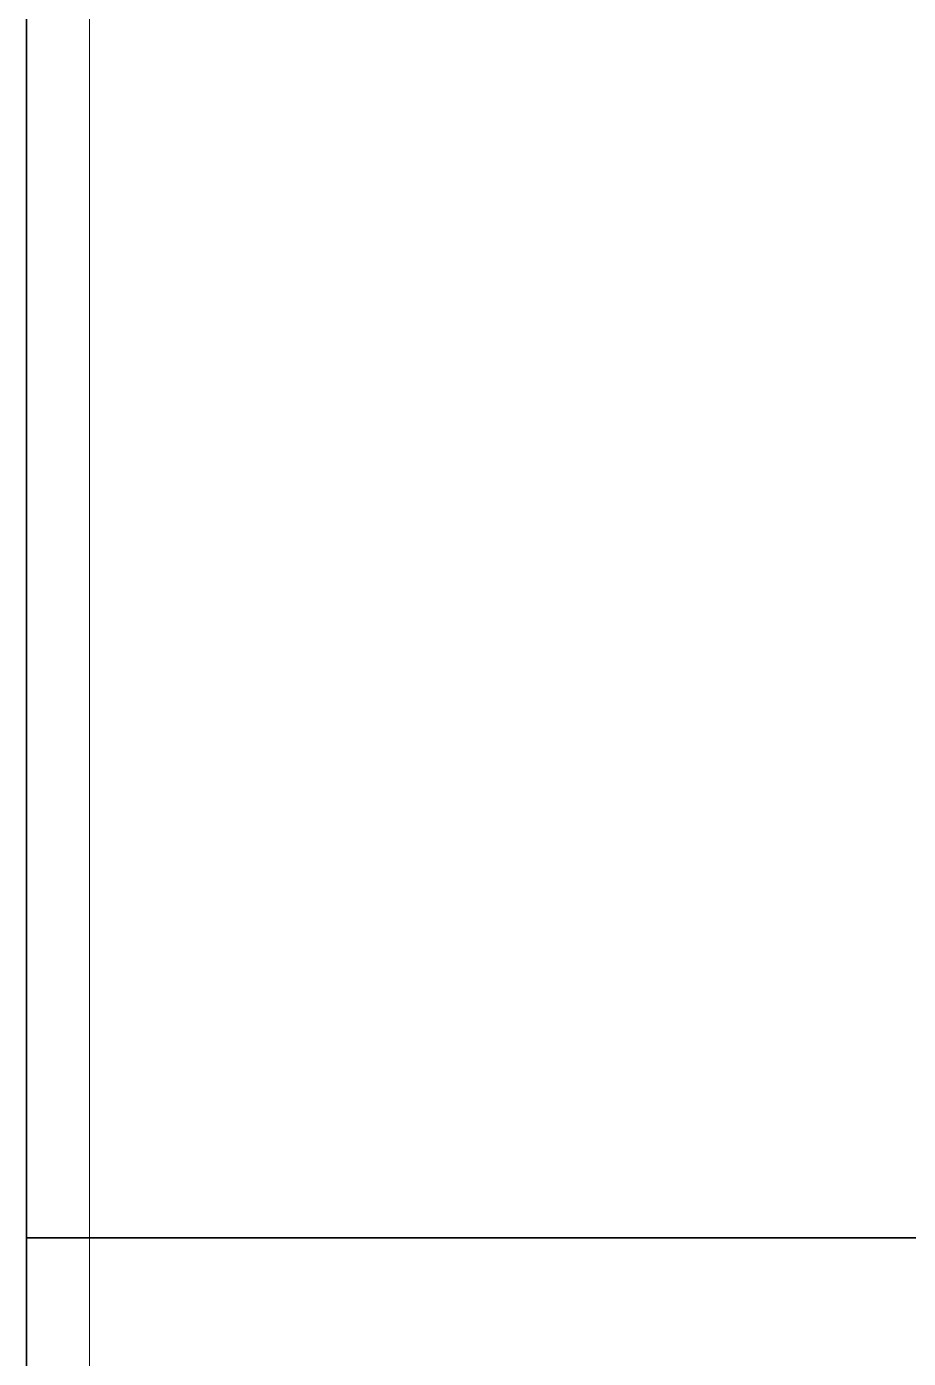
# Model space of a CAD drawing. Header units: inches. Extents: x -7543 to -822, y 102837 to 190349.
# Drawn here: x -829.95482 to -829.94781, y 102836.92847 to 102836.93906 of the extents above; entities that cross this region are included whole.
import ezdxf

# ---------------------------------------------------------------- set-up
doc = ezdxf.new("R2010")
doc.units = ezdxf.units.IN
doc.header["$MEASUREMENT"] = 0
for name, color, linetype, lineweight, true_color in [('CAM TUĞLA', 7, 'Continuous', 15, 0x00c2da), ('DUVAR', 7, 'Continuous', 35, 0xfc4642), ('TEFRİŞ', 7, 'Continuous', 25, 0x78462c)]:
    doc.layers.add(name, color=color, linetype=linetype, lineweight=lineweight, true_color=true_color)
doc.layers.add('SIVA', color=150, linetype='Continuous', lineweight=15)

msp = doc.modelspace()

# ---------------------------------------------------------------- linework, layer by layer
at = {"layer": 'CAM TUĞLA'}
msp.add_line((-829.94282, 102836.929431), (-829.95482, 102836.929431), dxfattribs=at)
at = {"layer": 'DUVAR'}
msp.add_line((-829.95482, 102836.946431), (-829.95482, 102836.912431), dxfattribs=at)
at = {"layer": 'SIVA'}
msp.add_line((-829.95432, 102836.912931), (-829.95432, 102836.946431), dxfattribs=at)
at = {"layer": 'TEFRİŞ'}
for points in [[(-829.95482, 102836.929431, -0.01658), (-829.95482, 102836.929431, 0.00002), (-829.95482, 102836.941431, 0.00002), (-829.95482, 102836.941431, -0.01658)], [(-829.94322, 102836.941431, 0.00002), (-829.94322, 102836.929431, 0.00002), (-829.95482, 102836.929431, 0.00002), (-829.95482, 102836.941431, 0.00002)], [(-829.94322, 102836.941431, -0.01508), (-829.94322, 102836.929431, -0.01508), (-829.95482, 102836.929431, -0.01508), (-829.95482, 102836.941431, -0.01508)], [(-829.94342, 102836.941431, -0.01508), (-829.94342, 102836.929431, -0.01508), (-829.95482, 102836.929431, -0.01508), (-829.95482, 102836.941431, -0.01508)], [(-829.94342, 102836.941431, -0.01658), (-829.94342, 102836.929431, -0.01658), (-829.95482, 102836.929431, -0.01658), (-829.95482, 102836.941431, -0.01658)], [(-829.95482, 102836.941431), (-829.95482, 102836.929431), (-829.94322, 102836.929431), (-829.94322, 102836.941431)], [(-829.95482, 102836.941431, 0.00002), (-829.95482, 102836.929431, 0.00002), (-829.95482, 102836.929431, 0.00042), (-829.95482, 102836.941431, 0.00042)], [(-829.94322, 102836.929431, 0.00002), (-829.94322, 102836.929431, -0.01508), (-829.95482, 102836.929431, -0.01508), (-829.95482, 102836.929431, 0.00002)], [(-829.94342, 102836.929431, -0.01508), (-829.94342, 102836.929431, -0.01658), (-829.95482, 102836.929431, -0.01658), (-829.95482, 102836.929431, -0.01508)], [(-829.95482, 102836.929431, 0.00002), (-829.94322, 102836.929431, 0.00002), (-829.94322, 102836.929431, 0.00042), (-829.95482, 102836.929431, 0.00042)]]:
    msp.add_3dface(points, dxfattribs=at)
at = {"layer": 'TEFRİŞ', "invisible_edges": 11}
for points in [[(-829.95422, 102836.940931, 0.00042), (-829.95422, 102836.929931, 0.00042), (-829.95482, 102836.929431, 0.00042), (-829.95482, 102836.941431, 0.00042)], [(-829.94372, 102836.929931, 0.00042), (-829.95422, 102836.929931, 0.00042), (-829.95482, 102836.929431, 0.00042), (-829.943247, 102836.929431, 0.00042)]]:
    msp.add_3dface(points, dxfattribs=at)

doc.saveas('drawing.dxf')
